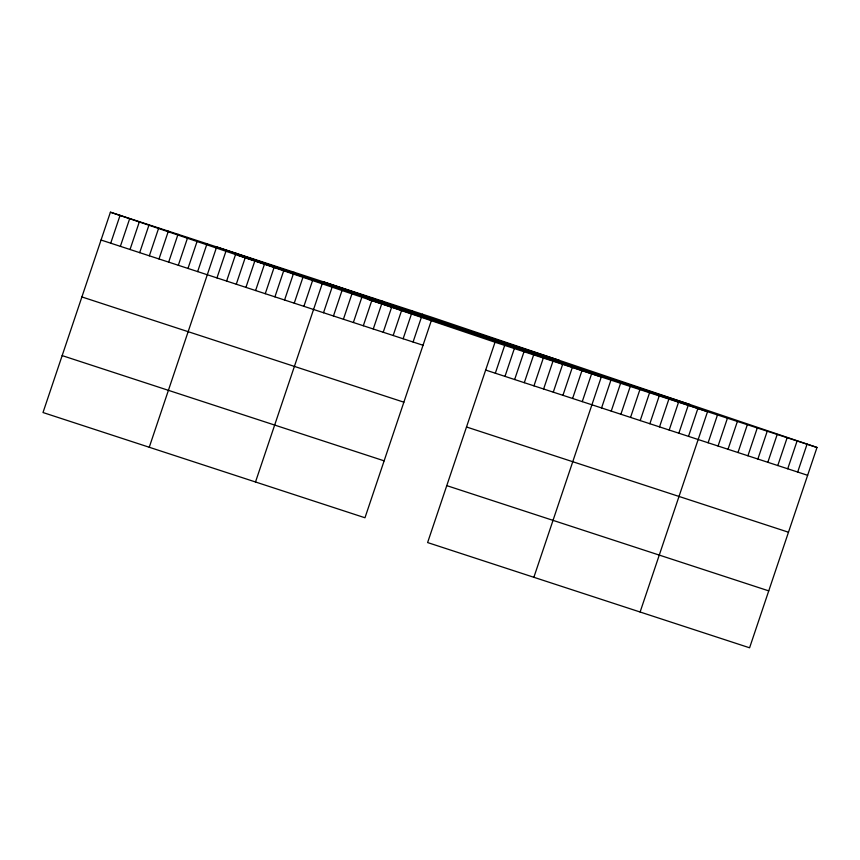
<?xml version="1.0" encoding="UTF-8"?>
<svg xmlns="http://www.w3.org/2000/svg" width="860" height="860" viewBox="0 0 860 860"><rect width="100%" height="100%" fill="white"/><g stroke="black" fill="none" stroke-linecap="round" stroke-linejoin="round"><path stroke-width="1.29" d="M817 447.469L495.027 342.237L427.613 542.563L749.587 647.795L817 447.469L432.387 317.437L110.413 212.205L43 412.531L364.973 517.763L431.537 319.974M110.714 243.186L120.078 215.355M120.368 246.336L129.731 218.515M130.032 249.497L139.395 221.676M139.685 252.657L149.049 224.836M149.35 255.807L158.713 227.986M159.003 258.967L168.367 231.147M168.667 262.128L178.031 234.307M178.321 265.278L187.695 237.457M187.985 268.438L197.349 240.617M197.65 271.599L207.013 243.778M149.253 447.254L216.666 246.927L601.28 376.97L533.866 577.286M216.967 277.909L226.33 250.088M226.621 281.069L235.984 253.249M236.285 284.23L245.218 257.667M245.939 287.38L254.882 260.827M255.603 290.54L264.966 262.719M265.256 293.701L274.2 267.137M274.921 296.85L283.854 270.298M284.574 300.011L293.937 272.19M294.238 303.171L303.171 276.608M303.892 306.321L312.836 279.769M255.506 481.987L322.919 281.661L707.533 411.693L640.109 612.019M323.51 312.739L332.874 284.907M333.454 315.986L341.968 290.691M343.409 319.243L352.353 292.679M353.363 322.489L362.726 294.668M363.318 325.746L372.681 297.925M373.262 329.004L382.625 301.172M383.216 332.25L391.73 306.956M393.171 335.507L401.685 310.213M403.125 338.754L412.488 310.933M413.069 342.011L422.443 314.19M495.328 373.219L504.691 345.397M504.981 376.379L514.344 348.547M514.645 379.529L524.009 351.708M524.299 382.689L533.662 354.868M533.963 385.85L543.327 358.018M543.617 389L552.98 361.178M553.281 392.16L562.644 364.339M562.934 395.32L572.298 367.489M572.599 398.47L581.962 370.649M582.252 401.631L591.615 373.81M601.57 407.941L610.933 380.12M611.234 411.101L620.597 383.281M620.888 414.262L630.251 386.441M630.552 417.412L639.915 389.591M640.205 420.572L649.569 392.751M649.87 423.733L659.233 395.912M659.534 426.882L668.897 399.062M669.188 430.043L678.551 402.222M678.852 433.204L688.215 405.382M688.505 436.364L697.868 408.532M708.113 442.771L717.476 414.95M718.068 446.017L727.431 418.196M728.022 449.275L737.385 421.454M737.977 452.532L747.34 424.7M747.92 455.779L757.284 427.957M757.875 459.036L767.238 431.215M767.829 462.282L777.193 434.461M777.784 465.539L787.147 437.719M787.728 468.786L797.091 440.965M797.682 472.043L807.045 444.222M237.338 255.119L559.312 360.351M368.101 299.323L690.075 404.565M101.05 240.026L423.023 345.258M485.663 370.058L807.637 475.3M81.894 296.947L403.867 402.19M466.507 426.99L788.48 532.222M62.157 355.599L384.13 460.842M446.77 485.631L768.743 590.874M110.413 212.205L495.027 342.237"/></g></svg>
